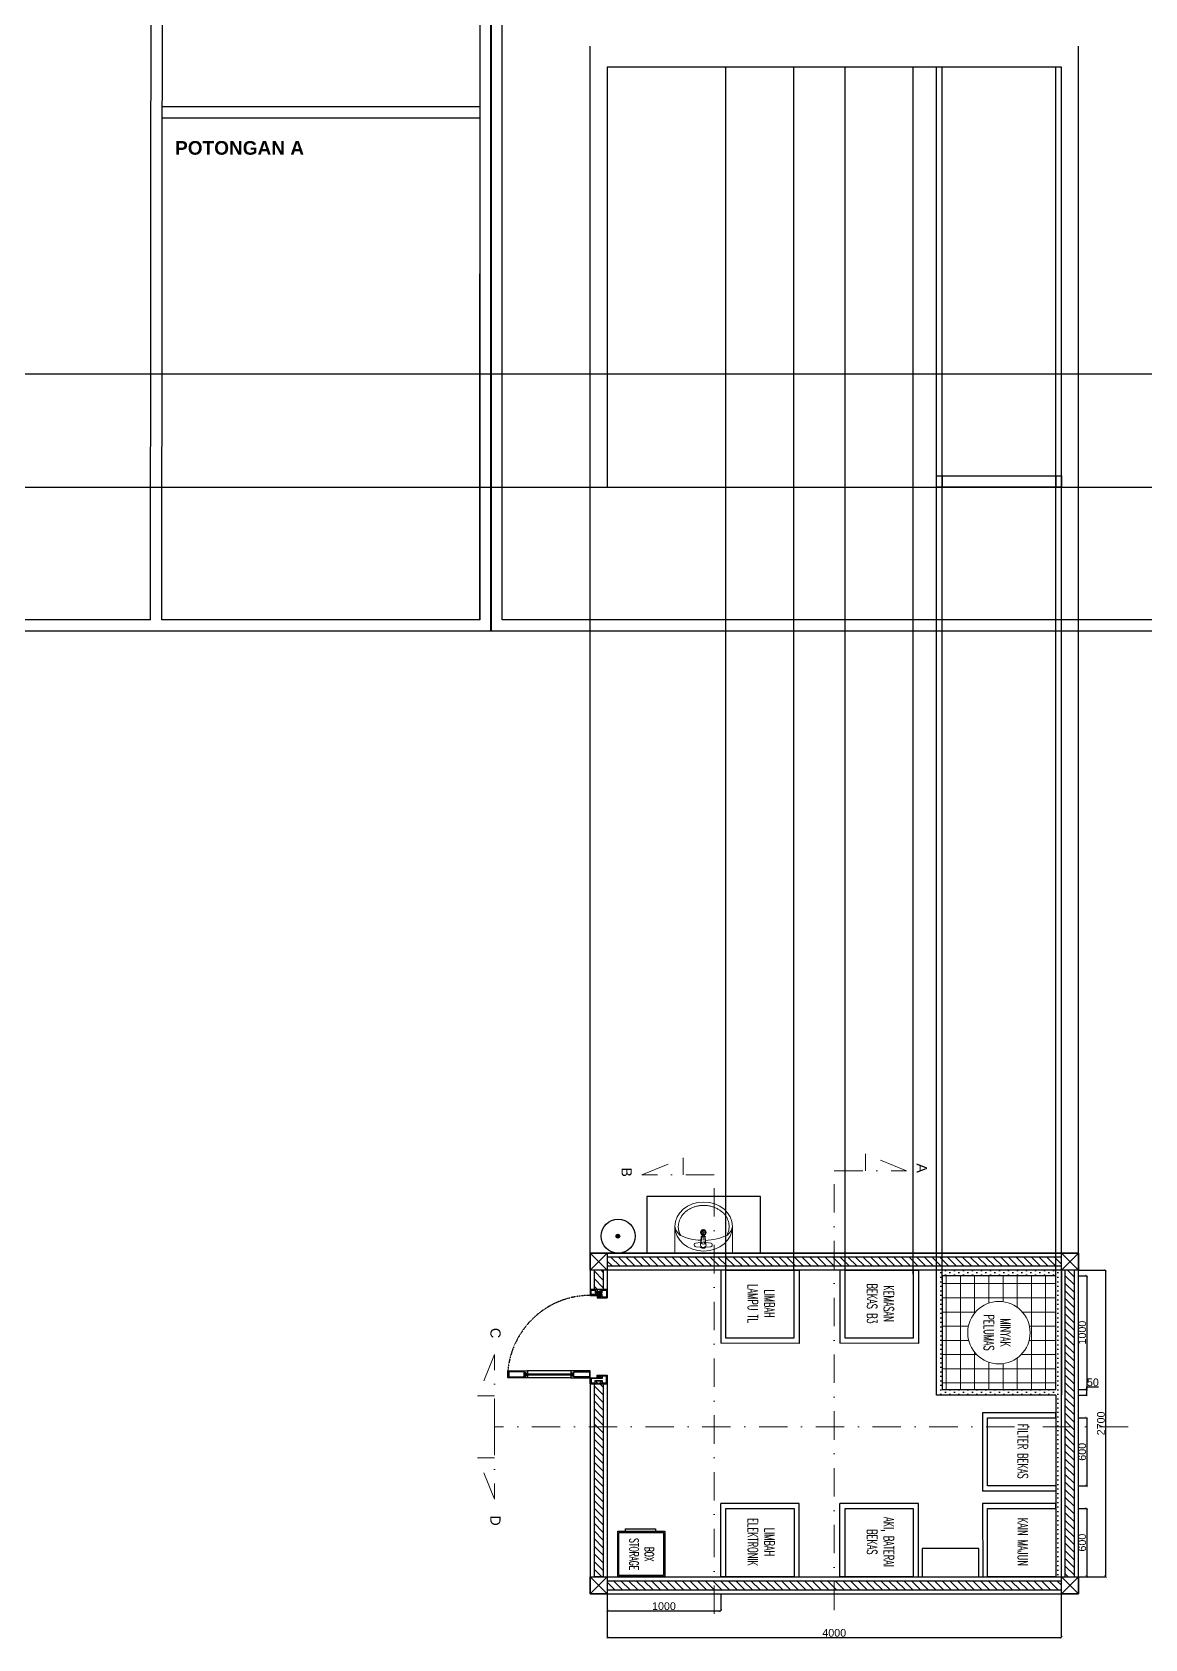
# Model space of a CAD drawing. Header units: millimetres. Extents: x -115011 to 94068, y -14280 to 53583.
# Drawn here: x 16004 to 25805, y 2274 to 16428 of the extents above; entities that cross this region are included whole.
import ezdxf

# ---------------------------------------------------------------- set-up
doc = ezdxf.new("R2010")
doc.units = ezdxf.units.MM
doc.linetypes.add('DASHDOT', pattern=[1, 0.5, -0.25, 0, -0.25])
doc.linetypes.add('HIDDEN', pattern=[0.375, 0.25, -0.125])
doc.layers.add('ALM', color=120, linetype='Continuous')
doc.layers.add('inst ME', color=7, linetype='Continuous', lineweight=13)
doc.styles.add('300', font='rs.shx', dxfattribs={"width": 0.6, "height": 100})
doc.styles.get("Standard").update_dxf_attribs({"font": 'arial.ttf'})
doc.dimstyles.new('ISO-25', dxfattribs={"dimtxt": 67.5, "dimasz": 22.5, "dimexe": 1.25, "dimexo": 0.625, "dimgap": 5.63, "dimtad": 1, "dimtoh": 1, "dimdec": 0, "dimtxsty": 'Standard', "dimblk": 'ARCHTICK', "dimcen": 2.5, "dimclrd": 40, "dimclre": 40, "dimclrt": 1, "dimadec": 0, "dimazin": 0, "dimtfac": 1, "dimtdec": 0, "dimtmove": 0, "dimatfit": 3, "dimldrblk": 'BOXFILLED', "dimfxl": 1, "dimarcsym": 0})
pattern_1 = [(315, (17776.697, 11790.543), (33.67596, 33.67596), [])]

# ---------------------------------------------------------------- blocks, each defined once
blk = doc.blocks.new('A$C33FC0FF0')
at = {"lineweight": 5}
for p, q in [((0, 0.451), (0.508, 0.451)), ((0, 0.216), (0, 0.451)), ((0.508, 0.216), (0.508, 0.451)), ((0.179, 0.373), (0.179, 0.381)), ((0.235, 0.357), (0.189, 0.363)), ((0.193, 0.394), (0.234, 0.398)), ((0.234, 0.38), (0.24, 0.306)), ((0.241, 0.356), (0.245, 0.306)), ((0.248, 0.297), (0.25, 0.284)), ((0.258, 0.336), (0.258, 0.239)), ((0.268, 0.297), (0.266, 0.284)), ((0.276, 0.355), (0.271, 0.306)), ((0.283, 0.38), (0.277, 0.306)), ((0.281, 0.357), (0.327, 0.363)), ((0.324, 0.394), (0.283, 0.398)), ((0.337, 0.373), (0.337, 0.381)), ((0.284, 0.267), (0.232, 0.267))]:
    blk.add_line(p, q, dxfattribs=at)
for radius in [0.0238, 0.0218, 0.0168]:
    blk.add_circle((0.257, 0.268), radius, dxfattribs=at)
for centre, radius, start, end in [((0.136, 0.189), 0.138, 131.9061, 168.5305), ((0.255, -0.167), 0.505, 91.752, 114.6686), ((0.192, 0.381), 0.0129, 87.0247, 181.3762), ((0.19, 0.375), 0.0115, 188.6096, 263.9713), ((0.258, 0.38), 0.0249, 351.5466, 188.4534), ((0.233, 0.41), 0.0115, 274.681, 310.7525), ((0.258, 0.38), 0.0277, 49.1745, 130.7525), ((0.258, 0.315), 0.0207, 206.0612, 333.9388), ((0.258, 0.38), 0.0219, 37.1419, 142.8581), ((0.258, 0.355), 0.0175, 352.5304, 188.6494), ((0.243, 0.359), 0.00379, 241.8872, 322.8859), ((0.258, 0.313), 0.015, 209.6977, 330.3023), ((0.26, 0.377), 0.0251, 235.2792, 265.1488), ((0.258, 0.291), 0.0104, 220.6132, 319.3868), ((0.256, 0.38), 0.0276, 274.5723, 303.0138), ((0.274, 0.359), 0.00379, 217.1141, 298.1128), ((0.284, 0.41), 0.0115, 229.1745, 265.319), ((0.255, -0.167), 0.505, 65.3314, 87.4489), ((0.324, 0.381), 0.0129, 358.6238, 92.9753), ((0.326, 0.375), 0.0115, 276.0287, 351.3904), ((0.373, 0.189), 0.138, 11.4697, 48.0939)]:
    blk.add_arc(centre, radius, start, end, dxfattribs=at)
at = {"lineweight": 5, "extrusion": (5.55112e-17, -3.33067e-16, -1)}
blk.add_ellipse((0.254, 0.216), major_axis=(0.254, 0), ratio=0.850394, dxfattribs=at)
at = {"lineweight": 5}
blk.add_open_spline([(0.457, 0.295), (0.458, 0.293), (0.459, 0.291), (0.46, 0.288), (0.461, 0.287), (0.462, 0.285), (0.462, 0.284), (0.463, 0.283), (0.463, 0.283), (0.463, 0.282), (0.464, 0.281), (0.464, 0.28), (0.465, 0.279), (0.466, 0.277), (0.466, 0.276), (0.467, 0.274), (0.467, 0.273), (0.468, 0.271), (0.468, 0.27), (0.469, 0.268), (0.469, 0.267), (0.47, 0.265), (0.47, 0.265), (0.47, 0.264), (0.47, 0.264), (0.471, 0.263), (0.471, 0.262), (0.471, 0.261), (0.471, 0.261), (0.472, 0.26), (0.472, 0.26), (0.472, 0.26), (0.472, 0.259), (0.472, 0.258), (0.472, 0.258), (0.473, 0.257), (0.473, 0.256), (0.473, 0.255), (0.473, 0.255), (0.473, 0.253), (0.474, 0.252), (0.474, 0.25), (0.474, 0.249), (0.475, 0.247), (0.475, 0.247), (0.475, 0.245), (0.475, 0.244), (0.476, 0.242), (0.476, 0.241), (0.476, 0.239), (0.476, 0.238), (0.477, 0.236), (0.477, 0.235), (0.477, 0.233), (0.477, 0.232), (0.477, 0.229), (0.478, 0.228), (0.478, 0.224), (0.478, 0.222), (0.478, 0.219), (0.478, 0.218), (0.478, 0.217), (0.478, 0.216), (0.478, 0.216), (0.478, 0.202), (0.476, 0.187), (0.469, 0.164), (0.466, 0.157), (0.459, 0.141), (0.455, 0.134), (0.449, 0.125), (0.448, 0.123), (0.443, 0.116), (0.439, 0.111), (0.428, 0.099), (0.421, 0.092), (0.407, 0.08), (0.399, 0.074), (0.383, 0.064), (0.374, 0.059), (0.356, 0.05), (0.347, 0.047), (0.329, 0.04), (0.319, 0.038), (0.305, 0.035), (0.3, 0.034), (0.291, 0.032), (0.286, 0.032), (0.277, 0.031), (0.272, 0.03), (0.263, 0.03), (0.259, 0.03), (0.254, 0.03), (0.254, 0.03), (0.249, 0.03), (0.245, 0.03), (0.236, 0.03), (0.231, 0.031), (0.222, 0.032), (0.217, 0.032), (0.208, 0.034), (0.203, 0.035), (0.189, 0.038), (0.179, 0.04), (0.161, 0.047), (0.152, 0.05), (0.134, 0.059), (0.125, 0.064), (0.109, 0.074), (0.101, 0.08), (0.087, 0.092), (0.08, 0.099), (0.068, 0.112), (0.062, 0.119), (0.053, 0.134), (0.049, 0.141), (0.042, 0.157), (0.039, 0.164), (0.032, 0.187), (0.03, 0.202), (0.03, 0.23), (0.032, 0.245), (0.039, 0.268), (0.042, 0.275), (0.047, 0.287), (0.049, 0.291), (0.051, 0.294)], degree=3, knots=[2.909358, 2.909358, 2.909358, 2.909358, 3.057135, 3.057135, 3.131023, 3.131023, 3.204911, 3.204911, 3.223577, 3.223577, 3.278799, 3.278799, 3.352687, 3.352687, 3.426575, 3.426575, 3.500463, 3.500463, 3.574351, 3.574351, 3.64824, 3.64824, 3.685184, 3.685184, 3.722128, 3.722128, 3.759072, 3.759072, 3.796016, 3.796016, 3.796675, 3.796675, 3.83296, 3.83296, 3.869904, 3.869904, 3.906848, 3.906848, 3.943792, 3.943792, 4.01768, 4.01768, 4.091568, 4.091568, 4.165457, 4.165457, 4.239345, 4.239345, 4.313233, 4.313233, 4.387121, 4.387121, 4.461009, 4.461009, 4.534897, 4.534897, 4.682673, 4.682673, 4.83045, 4.83045, 4.904338, 4.904338, 4.942871, 4.942871, 4.942871, 5.090647, 5.090647, 5.164535, 5.164535, 5.238424, 5.238424, 5.257089, 5.257089, 5.312312, 5.312312, 5.3862, 5.3862, 5.460088, 5.460088, 5.533976, 5.533976, 5.607864, 5.607864, 5.681752, 5.681752, 5.718696, 5.718696, 5.755641, 5.755641, 5.792585, 5.792585, 5.829529, 5.829529, 5.830188, 5.830188, 5.866473, 5.866473, 5.903417, 5.903417, 5.940361, 5.940361, 5.977305, 5.977305, 6.051193, 6.051193, 6.125081, 6.125081, 6.198969, 6.198969, 6.272857, 6.272857, 6.346746, 6.346746, 6.420634, 6.420634, 6.494522, 6.494522, 6.56841, 6.56841, 6.716186, 6.716186, 6.863963, 6.863963, 6.937851, 6.937851, 6.976384, 6.976384, 6.976384, 6.976384], dxfattribs=at)
blk = doc.blocks.new('_ArchTick')
at = {"color": 0, "linetype": 'ByBlock', "const_width": 0.15}
blk.add_lwpolyline([(-0.5, -0.5), (0.5, 0.5)], dxfattribs=at)
blk = doc.blocks.new('*D27')
at = {"color": 40, "lineweight": -2, "transparency": 16777216}
for p, q in [((21069, 2671), (21069, 2285)), ((25069, 2671), (25069, 2285)), ((21069, 2287), (25069, 2287))]:
    blk.add_line(p, q, dxfattribs=at)
at = {"layer": 'Defpoints', "color": 0, "transparency": 16777216}
for p in [(21069, 2672), (25069, 2672), (25069, 2287)]:
    blk.add_point(p, dxfattribs=at)
at = {"color": 40, "lineweight": -2, "transparency": 16777216, "xscale": 22.5, "yscale": 22.5, "zscale": 22.5, "rotation": 180}
blk.add_blockref('_ArchTick', (21069, 2287), dxfattribs=at)
at = {"color": 40, "lineweight": -2, "transparency": 16777216, "xscale": 22.5, "yscale": 22.5, "zscale": 22.5}
blk.add_blockref('_ArchTick', (25069, 2287), dxfattribs=at)
at = {"color": 1, "transparency": 16777216, "insert": (23069, 2327), "char_height": 67.5, "attachment_point": 5}
blk.add_mtext('4000', dxfattribs=at)
blk = doc.blocks.new('_BoxFilled')
at = {"color": 0, "linetype": 'ByBlock', "lineweight": -2}
blk.add_line((-0.5, 0), (-1, 0), dxfattribs=at)
at = {"color": 0, "linetype": 'ByBlock'}
blk.add_solid([(-0.5, 0.5), (0.5, 0.5), (-0.5, -0.5), (0.5, -0.5)], dxfattribs=at)
blk = doc.blocks.new('*D33')
at = {"color": 40, "lineweight": -2, "transparency": 16777216}
for p, q in [((25220, 5522), (25459, 5522)), ((25458, 5522), (25458, 2822)), ((25220, 2822), (25459, 2822))]:
    blk.add_line(p, q, dxfattribs=at)
at = {"layer": 'Defpoints', "color": 0, "transparency": 16777216}
for p in [(25219, 5522), (25219, 2822), (25458, 2822)]:
    blk.add_point(p, dxfattribs=at)
at = {"color": 40, "lineweight": -2, "transparency": 16777216, "xscale": 22.5, "yscale": 22.5, "zscale": 22.5}
for p, rotation in [((25458, 5522), 90), ((25458, 2822), 270)]:
    blk.add_blockref('_ArchTick', p, dxfattribs=dict(at, rotation=rotation))
at = {"color": 1, "transparency": 16777216, "insert": (25418, 4172), "char_height": 67.5, "attachment_point": 5, "rotation": 90}
blk.add_mtext('2700', dxfattribs=at)
blk = doc.blocks.new('*D28')
at = {"color": 40, "lineweight": -2, "transparency": 16777216}
for p, q in [((25220, 5472), (25294, 5472)), ((25293, 5472), (25293, 4472)), ((25220, 4472), (25294, 4472))]:
    blk.add_line(p, q, dxfattribs=at)
at = {"layer": 'Defpoints', "color": 0, "transparency": 16777216}
for p in [(25219, 5472), (25219, 4472), (25293, 4472)]:
    blk.add_point(p, dxfattribs=at)
at = {"color": 40, "lineweight": -2, "transparency": 16777216, "xscale": 22.5, "yscale": 22.5, "zscale": 22.5}
for p, rotation in [((25293, 5472), 90), ((25293, 4472), 270)]:
    blk.add_blockref('_ArchTick', p, dxfattribs=dict(at, rotation=rotation))
at = {"color": 1, "transparency": 16777216, "insert": (25253, 4972), "char_height": 67.5, "attachment_point": 5, "rotation": 90}
blk.add_mtext('1000', dxfattribs=at)
blk = doc.blocks.new('*D29')
at = {"color": 40, "lineweight": -2, "transparency": 16777216}
for p, q in [((25220, 4472), (25294, 4472)), ((25220, 4422), (25294, 4422)), ((25293, 4472), (25293, 4494)), ((25293, 4494), (25395, 4494)), ((25293, 4422), (25293, 4472))]:
    blk.add_line(p, q, dxfattribs=at)
at = {"layer": 'Defpoints', "color": 0, "transparency": 16777216}
for p in [(25219, 4472), (25219, 4422), (25293, 4472)]:
    blk.add_point(p, dxfattribs=at)
at = {"color": 40, "lineweight": -2, "transparency": 16777216, "xscale": 22.5, "yscale": 22.5, "zscale": 22.5}
for p, rotation in [((25293, 4472), 90), ((25293, 4422), 270)]:
    blk.add_blockref('_ArchTick', p, dxfattribs=dict(at, rotation=rotation))
at = {"color": 1, "transparency": 16777216, "insert": (25347, 4534), "char_height": 67.5, "attachment_point": 5}
blk.add_mtext('50', dxfattribs=at)
blk = doc.blocks.new('*D30')
at = {"color": 40, "lineweight": -2, "transparency": 16777216}
for p, q in [((25220, 4222), (25294, 4222)), ((25293, 4222), (25293, 3622)), ((25220, 3622), (25294, 3622))]:
    blk.add_line(p, q, dxfattribs=at)
at = {"layer": 'Defpoints', "color": 0, "transparency": 16777216}
for p in [(25219, 4222), (25219, 3622), (25293, 3622)]:
    blk.add_point(p, dxfattribs=at)
at = {"color": 40, "lineweight": -2, "transparency": 16777216, "xscale": 22.5, "yscale": 22.5, "zscale": 22.5}
for p, rotation in [((25293, 4222), 90), ((25293, 3622), 270)]:
    blk.add_blockref('_ArchTick', p, dxfattribs=dict(at, rotation=rotation))
at = {"color": 1, "transparency": 16777216, "insert": (25253, 3922), "char_height": 67.5, "attachment_point": 5, "rotation": 90}
blk.add_mtext('600', dxfattribs=at)
blk = doc.blocks.new('*D31')
at = {"color": 40, "lineweight": -2, "transparency": 16777216}
for p, q in [((25220, 3422), (25294, 3422)), ((25293, 3422), (25293, 2822)), ((25220, 2822), (25294, 2822))]:
    blk.add_line(p, q, dxfattribs=at)
at = {"layer": 'Defpoints', "color": 0, "transparency": 16777216}
for p in [(25219, 3422), (25219, 2822), (25293, 2822)]:
    blk.add_point(p, dxfattribs=at)
at = {"color": 40, "lineweight": -2, "transparency": 16777216, "xscale": 22.5, "yscale": 22.5, "zscale": 22.5}
for p, rotation in [((25293, 3422), 90), ((25293, 2822), 270)]:
    blk.add_blockref('_ArchTick', p, dxfattribs=dict(at, rotation=rotation))
at = {"color": 1, "transparency": 16777216, "insert": (25253, 3122), "char_height": 67.5, "attachment_point": 5, "rotation": 90}
blk.add_mtext('600', dxfattribs=at)
blk = doc.blocks.new('*D32')
at = {"color": 40, "lineweight": -2, "transparency": 16777216}
for p, q in [((11250, 53571), (8448, 53571)), ((8449, 32571), (8449, 53571)), ((11250, 32571), (8448, 32571)), ((21069, 2671), (21069, 2520)), ((22069, 2671), (22069, 2520)), ((21069, 2522), (22069, 2522))]:
    blk.add_line(p, q, dxfattribs=at)
at = {"layer": 'Defpoints', "color": 0, "transparency": 16777216}
for p in [(8449, 53571), (11251, 53571), (11251, 32571), (21069, 2672), (22069, 2672), (22069, 2522)]:
    blk.add_point(p, dxfattribs=at)
at = {"color": 40, "lineweight": -2, "transparency": 16777216, "xscale": 22.5, "yscale": 22.5, "zscale": 22.5}
for p, rotation in [((8449, 53571), 90), ((8449, 32571), 270), ((21069, 2522), 180)]:
    blk.add_blockref('_ArchTick', p, dxfattribs=dict(at, rotation=rotation))
blk.add_blockref('_ArchTick', (22069, 2522), dxfattribs=at)
at = {"color": 1, "transparency": 16777216, "insert": (8409, 43071), "char_height": 67.5, "attachment_point": 5, "rotation": 90}
blk.add_mtext('21000', dxfattribs=at)
at = {"color": 1, "transparency": 16777216, "insert": (21569, 2562), "char_height": 67.5, "attachment_point": 5}
blk.add_mtext('1000', dxfattribs=at)

msp = doc.modelspace()

# ---------------------------------------------------------------- hatches: boundary and pattern name
at = {"true_color": 0xed1f24}
h = msp.add_hatch(dxfattribs=at)
h.set_pattern_fill('ANSI31', color=240, scale=15, angle=-90)
h.set_pattern_definition(pattern_1)
h.paths.add_polyline_path([(21034.2, 5521.7), (20954.2, 5521.7), (20954.2, 5352.1), (21034.2, 5352.1)])
h = msp.add_hatch(dxfattribs=at)
h.set_pattern_fill('ANSI31', color=240, scale=15, angle=-90)
h.set_pattern_definition(pattern_1)
h.paths.add_polyline_path([(25069.2, 2706.7), (25069.2, 2786.7), (21069.2, 2786.7), (21069.2, 2706.7)])
h.paths.add_polyline_path([(25184.2, 5521.7), (25104.2, 5521.7), (25104.2, 2821.7), (25184.2, 2821.7)])
h.paths.add_polyline_path([(21069.2, 5636.7), (21069.2, 5556.7), (25069.2, 5556.7), (25069.2, 5636.7)])
h = msp.add_hatch()
h.set_pattern_fill('DOTS', color=256, scale=25, angle=-90)
h.set_pattern_definition([(270, (17776.697, 11790.543), (39.6875, -19.84375), [0, -39.6875])])
h.paths.add_polyline_path([(25069.2, 2821.7), (25069.2, 5521.7), (23969.2, 5521.7), (23969.2, 4421.7), (25019.2, 4423.5), (25019.2, 2821.7)])
h.paths.add_polyline_path([(25019.2, 4471.7), (24019.2, 4471.7), (24019.2, 5471.7), (25019.2, 5471.7)], flags=16)
h = msp.add_hatch(dxfattribs=at)
h.set_pattern_fill('ANSI31', color=240, scale=15, angle=-90)
h.set_pattern_definition([(315, (17776.697, 12062.89), (33.67596, 33.67596), [])])
h.paths.add_polyline_path([(21016.8, 4582.4), (21003.3, 4589.1), (21001.8, 4588.2), (21015.3, 4581.4)])
h = msp.add_hatch(dxfattribs=at)
h.set_pattern_fill('ANSI31', color=240, scale=15, angle=-90)
h.set_pattern_definition(pattern_1)
h.paths.add_polyline_path([(21034.2, 4521.7), (20954.2, 4521.7), (20954.2, 2821.7), (21034.2, 2821.7)])
at = {"layer": 'inst ME'}
h = msp.add_hatch(dxfattribs=at)
h.set_pattern_fill('ANSI37', color=129, scale=1000, angle=-45)
h.set_pattern_definition([(360, (12055.32, 7528.39), (2e-14, 125), []), (90, (12055.32, 7528.39), (-125, 3e-14), [])])
h.paths.add_polyline_path([(25019.2, 4471.7), (25019.2, 5471.7), (24019.2, 5471.7), (24019.2, 4471.7)])
h.paths.add_polyline_path([(24519.2, 4696.7, -1), (24519.2, 5246.7, -1)], flags=16)
h.paths.add_polyline_path([(24439.1, 5094.7), (24439.1, 4849.6), (24571.1, 4849.6), (24571.1, 5094.7)], flags=8)

# ---------------------------------------------------------------- linework, layer by layer
at = {"linetype": 'Continuous'}
for p, q in [((21161.5, 2821.7), (21161.5, 3221.7)), ((21161.5, 3221.7), (21576.9, 3221.7)), ((21172.6, 2832.8), (21172.6, 3210.6)), ((21172.6, 3210.6), (21565.8, 3210.6)), ((21228.2, 3243.9), (21494.8, 3243.9)), ((21494.8, 3243.9), (21494.8, 3221.7)), ((21565.8, 3210.6), (21565.8, 2832.8)), ((21576.9, 3221.7), (21576.9, 2821.7)), ((21565.8, 2832.8), (21172.6, 2832.8)), ((21576.9, 2821.7), (21161.5, 2821.7))]:
    msp.add_line(p, q, dxfattribs=at)
for points in [[(11137.7, 17451), (20047.7, 17451), (20047.7, 11151), (11137.7, 11151), (11137.7, 17451)], [(17051.5, 17451), (20047.7, 17451), (20043.5, 11151), (17047.2, 11151)], [(20043.5, 17451), (28953.5, 17451), (28953.5, 11151), (20043.5, 11151), (20043.5, 17451)], [(17047.3, 11251), (11237.7, 11251), (11237.7, 17351), (17051.4, 17351)], [(17047.3, 11251), (17051.4, 17351)], [(17151.4, 17351), (19947.7, 17351), (19947.7, 11251), (17147.3, 11251)], [(25953.1, 11251), (20143.5, 11251), (20143.5, 17351), (25957.2, 17351)], [(20919.2, 5671.7), (20919.2, 16303.6)], [(25219.2, 5671.7), (25219.2, 16303.6)], [(22114.2, 5521.7), (22114.2, 16118.6)], [(22714.2, 5521.7), (22714.2, 16118.6)], [(23164.2, 5486.7), (23164.2, 16118.6)], [(23764.2, 5486.7), (23764.2, 16118.6)], [(23969.2, 5486.7), (23969.2, 16118.6)], [(24019.2, 5436.7), (24019.2, 16118.6)], [(25019.2, 5436.7), (25019.2, 16118.6)], [(25069.2, 5486.7), (25069.2, 16118.6)], [(17150.3, 15773.2), (19947.7, 15773.2)], [(17150.3, 15673.2), (19947.7, 15673.2)], [(7138.6, 13418.6), (27955.8, 13418.6)], [(23969.2, 12418.6), (23969.2, 12518.6), (24019.2, 12518.6), (24019.2, 12418.6), (23969.2, 12418.6)], [(9702.7, 12418.6), (30519.9, 12418.6)], [(20919.2, 5671.7), (21419.2, 5671.7), (22419.2, 5671.7), (22419.2, 6171.7), (21419.2, 6171.7), (21419.2, 5671.7)], [(21179, 5821.7), (21145.6, 5821.7)], [(21162.3, 5838.4), (21162.3, 5805)], [(21162.3, 5821.7), (21179, 5821.7)], [(20919.2, 4521.7), (20919.2, 2671.7), (25219.2, 2671.7), (25219.2, 5671.7), (20919.2, 5671.7), (20919.2, 5352.1)], [(21069.2, 5671.7), (25069.2, 5671.7)], [(20954.2, 5521.7), (20954.2, 5352.1)], [(21034.2, 5521.7), (21034.2, 5352.1)], [(25069.2, 5636.7), (21069.2, 5636.7)], [(25069.2, 5556.7), (21069.2, 5556.7)], [(21069.2, 5521.7), (21069.2, 5349.2)], [(21069.2, 4596.6), (21069.2, 2821.7), (25069.2, 2821.7), (25069.2, 5521.7), (21069.2, 5521.7)], [(21069.2, 5521.7), (21069.2, 5277.2)], [(22714.6, 5521.7), (22759.6, 5521.7), (22759.6, 4921.7), (22759.6, 4876.7), (22069.2, 4877.8)], [(22114.2, 5521.7), (22069.2, 5521.7), (22069.2, 4877.8)], [(22714.2, 4921.7), (22114.2, 4921.7), (22114.2, 5521.7), (22714.2, 5521.7), (22714.2, 4921.7)], [(23764.6, 5521.7), (23809.6, 5521.7), (23809.6, 4921.7), (23809.6, 4876.7), (23119.2, 4877.8)], [(23164.2, 5521.7), (23119.2, 5521.7), (23119.2, 4877.8)], [(23764.2, 4921.7), (23164.2, 4921.7), (23164.2, 5521.7), (23764.2, 5521.7), (23764.2, 4921.7)], [(25069.2, 5521.7), (23969.2, 5521.7)], [(25019.2, 4421.5), (23969.2, 4419.7), (23969.2, 5521.7)], [(25069.2, 5521.7), (25069.2, 4423.6)], [(25104.2, 2821.7), (25104.2, 5521.7)], [(25184.2, 2821.7), (25184.2, 5521.7)], [(24019.2, 5471.7), (24019.2, 4471.7), (25019.2, 4471.7), (25019.2, 5471.7), (24019.2, 5471.7)], [(21069.2, 5352.1), (20919.2, 5352.1)], [(20919.5, 4521.7), (21069.2, 4521.7)], [(20954.2, 4521.7), (20954.2, 2821.7)], [(21034.2, 4521.7), (21034.2, 2821.7)], [(25019.2, 4421.5), (25019.2, 2821.7)], [(25019.2, 4221.5), (25019.2, 4266.5), (24419.2, 4266.5), (24374.2, 4266.5), (24375.3, 3576.1)], [(25019.2, 4221.5), (25019.2, 3621.5), (24419.2, 3621.5), (24419.2, 4221.5), (25019.2, 4221.5)], [(25019.2, 3621.1), (25019.2, 3576.1), (24375.3, 3576.1)], [(22714.6, 2821.7), (22759.6, 2821.7), (22759.6, 3421.7), (22759.6, 3466.7), (22069.2, 3465.7)], [(22114.2, 2821.7), (22069.2, 2821.7), (22069.2, 3465.7)], [(22714.6, 2821.7), (22114.6, 2821.7), (22114.6, 3421.7), (22714.6, 3421.7), (22714.6, 2821.7)], [(23764.6, 2821.7), (23809.6, 2821.7), (23809.6, 3421.7), (23809.6, 3466.7), (23119.2, 3465.7)], [(23164.2, 2821.7), (23119.2, 2821.7), (23119.2, 3465.7)], [(23764.6, 2821.7), (23164.6, 2821.7), (23164.6, 3421.7), (23764.6, 3421.7), (23764.6, 2821.7)], [(25019.2, 3421.7), (25019.2, 3466.7), (24375.3, 3466.7)], [(24375.5, 3466.7), (24376.4, 2821.7)], [(25019.2, 3421.7), (25019.2, 2821.7), (24419.2, 2821.7), (24419.2, 3421.7), (25019.2, 3421.7)], [(21228.2, 3243.9), (21228.2, 3221.7)], [(24343, 3071.7), (23843, 3071.7), (23843, 2821.7), (24343, 2821.7), (24343, 3071.7)], [(21034.2, 2821.7), (20954.2, 2821.7)], [(21069.2, 2786.7), (25069.2, 2786.7)], [(21069.2, 2706.7), (25069.2, 2706.7)]]:
    msp.add_lwpolyline(points)
for points in [[(19943.6, 11251), (17147.3, 11251), (17151.4, 17351), (19947.7, 17351)], [(21069.2, 12418.6), (25069.2, 12418.6), (25069.2, 16118.6), (21069.2, 16118.6)], [(24019.2, 12518.6), (25019.2, 12518.6), (25019.2, 12418.6), (24019.2, 12418.6)], [(25019.2, 12518.6), (25069.2, 12518.6), (25069.2, 12418.6), (25019.2, 12418.6)]]:
    msp.add_lwpolyline(points, close=True)
at = {"color": 1}
for points in [[(21069.2, 5671.7), (21069.2, 5521.7), (20919.2, 5521.7), (20919.2, 5671.7), (21069.2, 5671.7)], [(20919.2, 5671.7), (21069.2, 5521.7)], [(20919.2, 5521.7), (21069.2, 5671.7)], [(25219.2, 5671.7), (25219.2, 5521.7), (25069.2, 5521.7), (25069.2, 5671.7), (25219.2, 5671.7)], [(25069.2, 5671.7), (25219.2, 5521.7)], [(25069.2, 5521.7), (25219.2, 5671.7)], [(21069.2, 2821.7), (21069.2, 2671.7), (20919.2, 2671.7), (20919.2, 2821.7), (21069.2, 2821.7)], [(20919.2, 2821.7), (21069.2, 2671.7)], [(20919.2, 2671.7), (21069.2, 2821.7)], [(25219.2, 2821.7), (25219.2, 2671.7), (25069.2, 2671.7), (25069.2, 2821.7), (25219.2, 2821.7)], [(25069.2, 2821.7), (25219.2, 2671.7)], [(25069.2, 2671.7), (25219.2, 2821.7)]]:
    msp.add_lwpolyline(points, dxfattribs=at)
for centre, radius in [((21165.6, 5821.7), 150), ((21162.3, 5821.7), 16.7), ((21162.3, 5821.7), 6.71)]:
    msp.add_circle(centre, radius)
at = {"layer": 'ALM'}
for p, q in [((20747.3, 4634), (20366.2, 4634)), ((20747.3, 4574.1), (20366.2, 4574.1))]:
    msp.add_line(p, q, dxfattribs=at)
for points in [[(21016.8, 5299.6), (21016.8, 5291.4), (21003.3, 5284.7), (21003.3, 5277.2), (21069.2, 5277.2), (21069.2, 5352.1), (21003.3, 5352.1), (21003.3, 5344.6), (21016.8, 5337.8), (21016.8, 5330.3), (20994.4, 5330.3), (20971.9, 5330.3), (20971.9, 5337.8), (20985.4, 5344.6), (20985.4, 5352.1), (20919.5, 5352.1), (20919.5, 5299.6)], [(20927, 5307.1), (20927, 5344.6), (20964.4, 5344.6), (20964.4, 5322.9), (20994.4, 5322.9), (21024.3, 5322.9), (21024.3, 5344.6), (21061.7, 5344.6), (21061.7, 5284.7), (21024.3, 5284.7), (21024.3, 5307.1)], [(21001.8, 5277.2), (21001.8, 5285.6), (21015.3, 5292.3), (21015.3, 5298.1), (20994.4, 5298.1), (20994.4, 5284.7), (20986.9, 5284.7), (20986.9, 5298.1), (20979.4, 5298.1), (20979.4, 5277.2)], [(20366.2, 4613.1), (20358.7, 4613.1), (20352, 4619), (20344.5, 4619), (20344.5, 4589.1), (20352, 4589.1), (20358.7, 4595.1), (20366.2, 4595.1), (20366.2, 4574.1), (20194, 4574.1), (20194, 4581.6), (20194, 4581.6), (20194, 4626.5), (20194, 4626.5), (20194, 4634), (20366.2, 4634)], [(20337, 4626.5), (20201.5, 4626.5), (20201.5, 4581.6), (20337, 4581.6)], [(20747.3, 4613.1), (20754.8, 4613.1), (20761.5, 4619), (20769, 4619), (20769, 4589.1), (20761.5, 4589.1), (20754.8, 4595.1), (20747.3, 4595.1), (20747.3, 4574.1), (20919.5, 4574.1), (20919.5, 4581.6), (20919.5, 4581.6), (20919.5, 4626.5), (20919.5, 4626.5), (20919.5, 4634), (20747.3, 4634)], [(20776.5, 4626.5), (20912, 4626.5), (20912, 4581.6), (20776.5, 4581.6)], [(21016.8, 4574.1), (21016.8, 4582.4), (21003.3, 4589.1), (21003.3, 4596.6), (21069.2, 4596.6), (21069.2, 4521.7), (21003.3, 4521.7), (21003.3, 4529.2), (21016.8, 4535.9), (21016.8, 4543.4), (20994.4, 4543.4), (20971.9, 4543.4), (20971.9, 4535.9), (20985.4, 4529.2), (20985.4, 4521.7), (20919.5, 4521.7), (20919.5, 4574.1)], [(20927, 4566.6), (20927, 4529.2), (20964.4, 4529.2), (20964.4, 4550.9), (20994.4, 4550.9), (21024.3, 4550.9), (21024.3, 4529.2), (21061.7, 4529.2), (21061.7, 4589.1), (21024.3, 4589.1), (21024.3, 4566.6)], [(21001.8, 4596.6), (21001.8, 4588.2), (21015.3, 4581.4), (21015.3, 4575.6), (20994.4, 4575.6), (20994.4, 4589.1), (20986.9, 4589.1), (20986.9, 4575.6), (20979.4, 4575.6), (20979.4, 4596.6)]]:
    msp.add_lwpolyline(points, close=True, dxfattribs=at)
at = {"layer": 'ALM', "color": 251}
for points in [[(20366.2, 4607.1), (20350.5, 4607.1), (20350.5, 4601.1), (20366.2, 4601.1), (20366.2, 4595.1), (20344.5, 4595.1), (20344.5, 4613.1), (20366.2, 4613.1)], [(20350.5, 4601.1), (20763, 4601.1), (20763, 4607.1), (20350.5, 4607.1)], [(20747.3, 4607.1), (20763, 4607.1), (20763, 4601.1), (20747.3, 4601.1), (20747.3, 4595.1), (20769, 4595.1), (20769, 4613.1), (20747.3, 4613.1)]]:
    msp.add_lwpolyline(points, close=True, dxfattribs=at)
at = {"layer": 'ALM', "color": 251, "linetype": 'HIDDEN', "ltscale": 0.35}
msp.add_arc((20920.1, 4570.8), 728.9, 90.04724, 175.02314, dxfattribs=at)
at = {"layer": 'inst ME', "color": 252, "linetype": 'DASHDOT', "ltscale": 500}
for points in [[(22011.3, 2493.4), (22011.3, 6361.7), (21374.2, 6361.7), (21737.2, 6511.5), (21737.2, 6361.7)], [(23069.2, 2528.4), (23069.2, 6396.7), (23706.4, 6396.7), (23343.4, 6546.5), (23343.4, 6396.7)], [(25656.7, 4142.2), (20077.2, 4142.2), (20077.2, 4779.3), (19927.4, 4416.4), (20077.2, 4416.4)], [(25656.7, 4142.2), (20077.2, 4142.2), (20077.2, 3505.1), (19927.4, 3868), (20077.2, 3868)]]:
    msp.add_lwpolyline(points, dxfattribs=at)
at = {"layer": 'inst ME', "color": 5}
msp.add_circle((24519.2, 4971.7), 275, dxfattribs=at)

# ---------------------------------------------------------------- block references
at = {"color": 7, "xscale": 1000, "yscale": 1000, "zscale": 1000, "rotation": 180}
msp.add_blockref('A$C33FC0FF0', (22173.2, 6122.4), dxfattribs=at)

# ---------------------------------------------------------------- texts
at = {"layer": 'inst ME', "color": 3, "insert": (18082, 15407.2), "char_height": 120, "width": 1638.473, "attachment_point": 5}
msp.add_mtext('\\A1;\\pxql;{\\fArial|b1|i0|c0|p34;\\C256;POTONGAN A}', dxfattribs=at)
at = {"layer": 'inst ME', "color": 3, "char_height": 90, "attachment_point": 5, "rotation": 270}
for s, insert in [('\\A1;B', (21240.6, 6385.7)), ('\\A1;A', (23840, 6420.7)), ('\\A1;C', (20084.7, 4967.9)), ('\\A1;D', (20084.7, 3316.5))]:
    msp.add_mtext(s, dxfattribs=dict(at, insert=insert))
at = {"layer": 'inst ME', "color": 3, "attachment_point": 5, "rotation": 270, "style": '300'}
for s, insert, char_height in [('\\A1;LIMBAH\\PLAMPU TL', (22425.1, 5227.9), 88), ('\\A1;KEMASAN \\PBEKAS B3', (23475.1, 5227.9), 88), ('\\A1;MINYAK \\PPELUMAS', (24505.1, 4972.2), 88), ('\\A1;FILTER BEKAS', (24730.1, 3927.7), 88), ('\\A1;LIMBAH \\PELEKTRONIK', (22425.5, 3127.9), 88), ('\\A1;AKI, BATERAI\\PBEKAS', (23475.5, 3127.9), 88), ('\\A1;KAIN MAJUN', (24730.1, 3127.9), 88), ('\\A1;BOX\\PSTORAGE', (21372.4, 3020.3), 80)]:
    msp.add_mtext(s, dxfattribs=dict(at, insert=insert, char_height=char_height))

# ---------------------------------------------------------------- dimensions: what is measured, and where the dimension line sits
dim = msp.add_linear_dim(base=(22069.2, 2521.7), p1=(21069.2, 2671.7), p2=(22069.2, 2671.7), dimstyle='ISO-25')
dim.commit()
dim.dimension.update_dxf_attribs({"geometry": '*D32', "text_midpoint": (21569.2, 2521.7), "dimtype": 160})
for base, p1, p2, angle, picture, middle in [((8448.8, 53570.9), (11250.8, 32571.2), (11250.8, 53570.9), 90, '*D32', (8408.7, 43071.1)), ((25457.7, 2821.7), (25219.2, 5521.7), (25219.2, 2821.7), 270, '*D33', (25417.6, 4171.7)), ((25293, 4471.7), (25219.2, 5471.7), (25219.2, 4471.7), 270, '*D28', (25252.9, 4971.7)), ((25293, 4471.7), (25219.2, 4421.5), (25219.2, 4471.7), 270, '*D29', (25346.9, 4534.3)), ((25293, 3621.5), (25219.2, 4221.5), (25219.2, 3621.5), 270, '*D30', (25252.9, 3921.5)), ((25293, 2821.7), (25219.2, 3421.7), (25219.2, 2821.7), 270, '*D31', (25252.9, 3121.7))]:
    dim = msp.add_linear_dim(base=base, p1=p1, p2=p2, angle=angle, dimstyle='ISO-25')
    dim.commit()
    dim.dimension.update_dxf_attribs({"geometry": picture, "text_midpoint": middle})
dim = msp.add_linear_dim(base=(25069.2, 2286.7), p1=(21069.2, 2671.7), p2=(25069.2, 2671.7), dimstyle='ISO-25')
dim.commit()
dim.dimension.update_dxf_attribs({"geometry": '*D27', "text_midpoint": (23069.2, 2326.8)})

doc.saveas('drawing.dxf')
